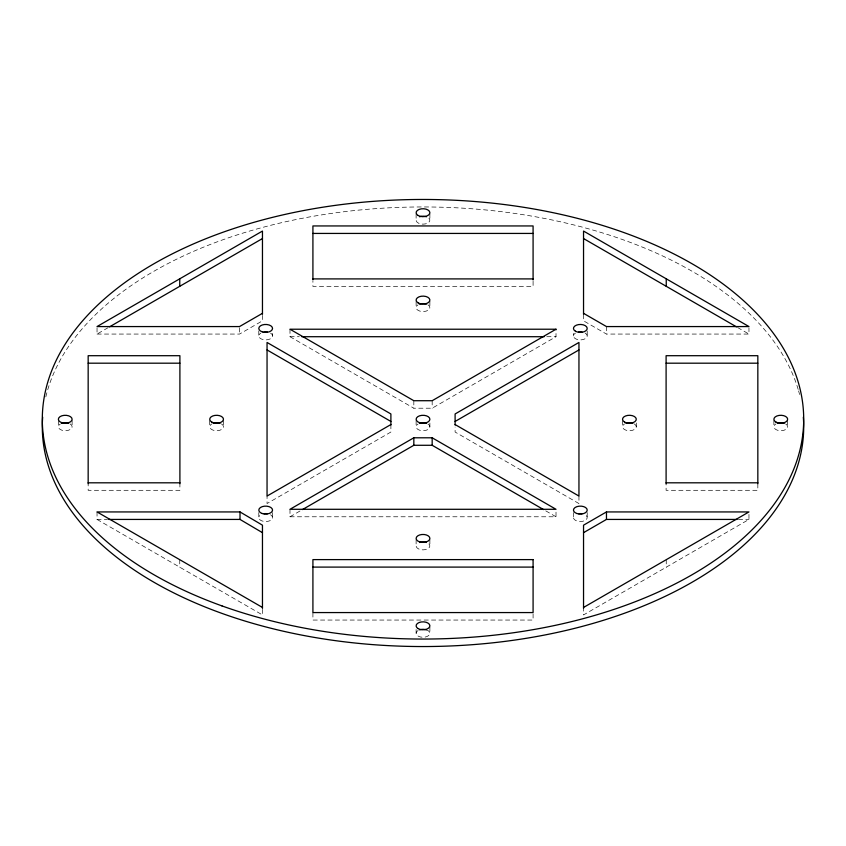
<?xml version="1.0" encoding="UTF-8"?>
<svg xmlns="http://www.w3.org/2000/svg" width="846" height="846" viewBox="0 0 846 846"><rect width="100%" height="100%" fill="white"/><g stroke="black" fill="none" stroke-linecap="round" stroke-linejoin="round"><path stroke-width="0.63" stroke-dasharray="4.23 3.17" d="M97.036 327.814L97.036 334.064L108.373 327.518M97.036 334.064L239.534 334.064L262.461 320.824L262.461 313.327M289.988 329.221L289.988 336.708L413.831 408.206L432.169 408.206L556.012 336.708L556.012 329.221M289.988 509.292L289.988 516.779L300.214 510.878M748.964 514.431L748.964 519.433L583.539 614.936L583.539 607.449M583.539 314.575L583.539 320.824L606.466 334.064L748.964 334.064L748.964 327.814M289.988 336.708L299.198 336.708M546.802 336.708L556.012 336.708M289.988 516.779L556.012 516.779L556.012 509.292M97.036 511.936L97.036 519.433L107.527 519.433M738.41 519.433L748.964 519.433M737.627 327.518L748.964 334.064M545.786 510.878L556.012 516.779M97.036 519.433L262.461 614.936L262.461 608.697M787.647 420.504L787.647 426.744M773.889 420.504L773.889 426.744M757.836 483.753L757.836 490.299L666.098 490.299L666.098 483.753M666.246 559.692L666.246 567.18M636.287 423L636.287 426.744M622.519 420.504L622.519 426.744M606.466 326.567L606.466 334.064M587.209 330.923L587.209 335.915M587.209 512.581L587.209 517.572M578.95 496.052L578.95 503.539L455.106 432.042L455.106 427.05M573.451 333.419L573.451 335.915M573.451 512.581L573.451 517.572M533.086 281.232L533.086 286.392L312.914 286.392L312.914 281.232M533.086 613.815L533.086 620.055L312.914 620.055L312.914 612.567M432.169 400.718L432.169 408.206M429.884 213.953L429.884 220.193M429.884 301.335L429.884 307.574M429.884 423L429.884 426.744M429.884 539.674L429.884 545.913M429.884 627.055L429.884 633.294M416.116 213.953L416.116 220.193M416.116 301.335L416.116 307.574M416.116 420.504L416.116 426.744M416.116 539.674L416.116 545.913M416.116 629.551L416.116 633.294M413.831 400.718L413.831 408.206M390.894 424.555L390.894 432.042L267.05 503.539L267.05 496.052M272.549 333.419L272.549 335.915M272.549 512.581L272.549 517.572M258.791 330.923L258.791 335.915M258.791 512.581L258.791 517.572M239.534 327.814L239.534 334.064M223.481 420.504L223.481 426.744M209.713 420.504L209.713 426.744M179.902 482.812L179.902 490.299L88.164 490.299L88.164 483.753M179.754 559.692L179.754 567.18M72.111 420.504L72.111 426.744M58.353 420.504L58.353 426.744M45.832 396.869A380.7 219.791 0 0 1 416.771 206.984A380.7 219.791 0 0 1 798.275 389.763M798.613 390.937A380.7 219.791 0 0 1 799.576 394.49M426.437 629.858A6.884 3.976 0 0 1 428.636 635.579A6.884 3.976 0 0 1 418.58 636.34A6.884 3.976 0 0 1 418.136 630.492M428.954 218.205A6.884 3.976 0 0 1 423 224.158A6.884 3.976 0 0 1 417.046 218.205M427.865 423.941A6.884 3.976 0 0 1 427.865 429.557A6.884 3.976 0 0 1 418.136 429.557A6.884 3.976 0 0 1 418.136 423.941M785.627 423.941A6.884 3.976 0 0 1 785.627 429.557A6.884 3.976 0 0 1 775.898 429.557A6.884 3.976 0 0 1 775.898 423.941M70.102 423.941A6.884 3.976 0 0 1 70.102 429.557A6.884 3.976 0 0 1 60.373 429.557A6.884 3.976 0 0 1 60.373 423.941M427.865 304.772A6.884 3.976 0 0 1 427.865 310.387A6.884 3.976 0 0 1 418.136 310.387A6.884 3.976 0 0 1 418.136 304.772M586.289 515.595A6.884 3.976 0 0 1 580.324 521.548A6.884 3.976 0 0 1 574.371 515.595M270.54 514.77A6.884 3.976 0 0 1 270.942 520.131A6.884 3.976 0 0 1 261.731 520.829A6.884 3.976 0 0 1 259.711 515.595M221.462 423.941A6.884 3.976 0 0 1 221.462 429.557A6.884 3.976 0 0 1 211.733 429.557A6.884 3.976 0 0 1 211.733 423.941M428.954 543.925A6.884 3.976 0 0 1 423 549.879A6.884 3.976 0 0 1 417.046 543.925M634.267 423.941A6.884 3.976 0 0 1 634.267 429.557A6.884 3.976 0 0 1 624.538 429.557A6.884 3.976 0 0 1 624.538 423.941M585.189 333.102A6.884 3.976 0 0 1 585.189 338.728A6.884 3.976 0 0 1 575.46 338.728A6.884 3.976 0 0 1 575.46 333.102M270.54 333.102A6.884 3.976 0 0 1 270.54 338.728A6.884 3.976 0 0 1 260.811 338.728A6.884 3.976 0 0 1 260.811 333.102"/><path stroke-width="1.27" d="M109.504 326.863L262.461 238.551M262.461 313.327L239.534 326.567L97.036 326.567L262.461 231.064L262.461 314.289M390.894 424.555L267.05 496.052L267.05 342.461L390.894 413.958L390.894 424.978M413.831 437.794L289.988 509.292L556.012 509.292L432.169 437.794L413.831 437.794L413.831 445.282L302.487 509.567M455.106 421.445L578.95 349.948M583.539 607.449L748.964 511.936L606.466 511.936L583.539 525.176L583.539 608.411M583.539 532.673L606.466 519.433L737.088 519.433M312.914 233.433L533.086 233.433M312.914 278.905L533.086 278.905M301.842 336.708L544.158 336.708M88.164 363.188L179.902 363.188M666.098 363.188L757.836 363.188M413.831 445.282L432.169 445.282L543.513 509.567M88.164 482.812L179.902 482.812M666.098 482.812L757.836 482.812M262.461 608.411L262.461 525.176L240.01 511.936L97.036 511.936L262.461 607.449M108.838 519.433L240.01 519.433L262.461 532.673M312.914 567.095L533.086 567.095M583.539 238.551L736.496 326.863M583.539 313.327L606.466 326.567L748.964 326.567L583.539 231.064L583.539 314.289M455.106 424.555L578.95 496.052L578.95 342.461L455.106 413.958L455.106 424.978M267.05 349.948L390.894 421.445M757.836 483.753L757.836 355.701L666.098 355.701L666.098 483.753M666.246 278.82L666.246 286.308M606.466 511.936L606.466 519.433M533.086 279.931L533.086 225.945L312.914 225.945L312.914 279.931M432.169 437.794L432.169 445.282M240.01 511.936L240.01 519.433M179.902 483.753L179.902 355.701L88.164 355.701L88.164 483.753M179.754 278.82L179.754 286.308M803.34 417.163A380.7 219.791 0 0 1 423 646.545A380.7 219.791 0 0 1 42.66 417.163M419.563 629.858A6.884 3.976 0 0 1 426.437 629.858M419.563 423.307A6.884 3.976 0 0 1 426.437 423.307M419.563 216.756A6.884 3.976 0 0 1 426.437 216.756M61.79 423.307A6.884 3.976 0 0 1 68.674 423.307M777.326 423.307A6.884 3.976 0 0 1 784.21 423.307M578.548 513.744A6.884 3.976 0 0 1 582.101 513.744M419.563 542.476A6.884 3.976 0 0 1 426.437 542.476M578.548 332.076A6.884 3.976 0 0 1 582.101 332.076M263.899 332.076A6.884 3.976 0 0 1 267.452 332.076M263.899 513.744A6.884 3.976 0 0 1 267.452 513.744M419.563 304.137A6.884 3.976 0 0 1 426.437 304.137M213.16 423.307A6.884 3.976 0 0 1 220.034 423.307M625.966 423.307A6.884 3.976 0 0 1 632.84 423.307M556.012 329.221L432.169 400.718L413.831 400.718L289.988 329.221L556.012 329.221M533.086 559.608L312.914 559.608L312.914 612.567L533.086 612.567L533.086 559.608M221.969 605.905A380.7 219.791 0 0 0 803.499 426.447A380.7 219.791 0 0 0 243.542 225.417A380.7 219.791 0 0 0 221.969 605.905M419.563 422.693A6.884 3.976 0 0 0 429.884 419.256A6.884 3.976 0 0 0 419.563 415.82A6.884 3.976 0 0 0 419.563 422.693M418.136 628.62A6.884 3.976 0 0 0 429.641 626.833A6.884 3.976 0 0 0 421.223 621.969A6.884 3.976 0 0 0 418.136 628.62M775.898 422.059A6.884 3.976 0 0 0 787.415 420.282A6.884 3.976 0 0 0 778.986 415.418A6.884 3.976 0 0 0 775.898 422.059M61.79 422.693A6.884 3.976 0 0 0 72.111 419.256A6.884 3.976 0 0 0 61.79 415.82A6.884 3.976 0 0 0 61.79 422.693M418.136 215.508A6.884 3.976 0 0 0 429.641 213.731A6.884 3.976 0 0 0 421.223 208.867A6.884 3.976 0 0 0 418.136 215.508M575.46 331.23A6.884 3.976 0 0 0 586.976 329.454A6.884 3.976 0 0 0 578.548 324.589A6.884 3.976 0 0 0 575.46 331.23M262.239 331.865A6.884 3.976 0 0 0 272.549 328.428A6.884 3.976 0 0 0 262.239 324.98A6.884 3.976 0 0 0 262.239 331.865M262.239 513.522A6.884 3.976 0 0 0 272.549 510.085A6.884 3.976 0 0 0 262.239 506.648A6.884 3.976 0 0 0 262.239 513.522M576.887 513.522A6.884 3.976 0 0 0 587.209 510.085A6.884 3.976 0 0 0 576.887 506.648A6.884 3.976 0 0 0 576.887 513.522M418.136 302.9A6.884 3.976 0 0 0 429.641 301.113A6.884 3.976 0 0 0 421.223 296.248A6.884 3.976 0 0 0 418.136 302.9M211.733 422.059A6.884 3.976 0 0 0 223.238 420.282A6.884 3.976 0 0 0 214.821 415.418A6.884 3.976 0 0 0 211.733 422.059M419.563 541.863A6.884 3.976 0 0 0 429.884 538.426A6.884 3.976 0 0 0 419.563 534.979A6.884 3.976 0 0 0 419.563 541.863M624.538 422.059A6.884 3.976 0 0 0 636.055 420.282A6.884 3.976 0 0 0 627.626 415.418A6.884 3.976 0 0 0 624.538 422.059"/></g></svg>
